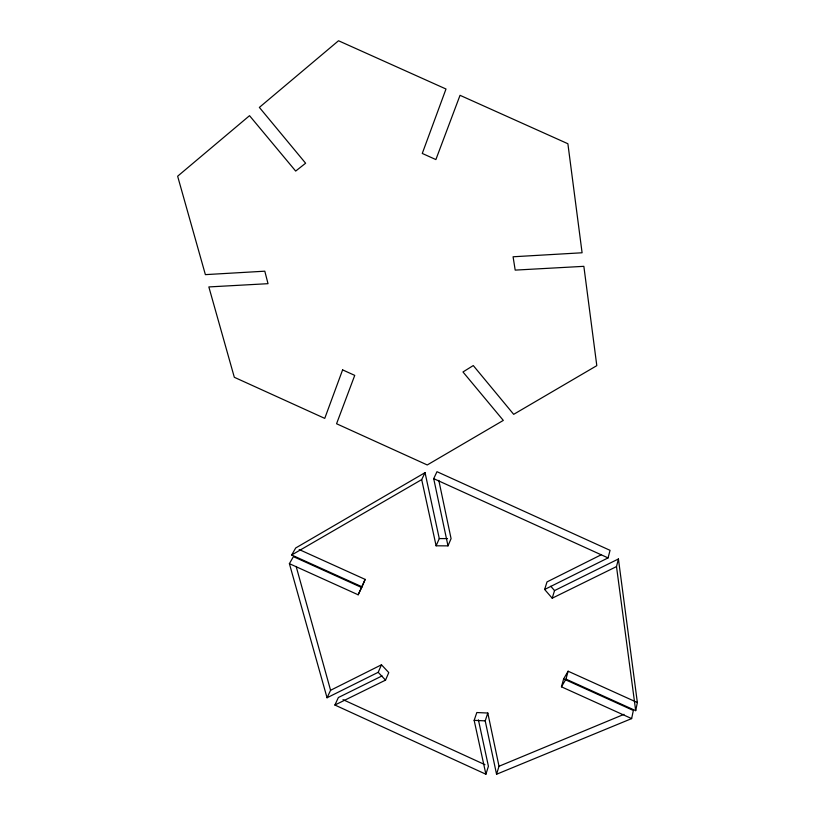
<?xml version="1.0" encoding="UTF-8"?>
<svg xmlns="http://www.w3.org/2000/svg" width="815" height="815" viewBox="0 0 815 815"><rect width="100%" height="100%" fill="white"/><g stroke="black" fill="none" stroke-linecap="round" stroke-linejoin="round"><path stroke-width="1.22" d="M637.361 702.54L568.116 671.214L565.967 679.109L635.69 710.66L637.361 702.54L618.422 558.978L554.536 590.58L552.213 598.2L544.634 589.469L547.028 581.9L601.052 554.852M382.062 675.91L338.378 697.518L334.894 705.026L485.903 774.23L474.157 720.358L476.826 712.534L487.808 713.033L485.21 720.868L496.559 774.25L631.645 718.596L633.337 710.466L563.634 678.915L568.116 671.214M635.69 710.66L616.497 566.598L618.422 558.978M544.634 589.469L608.061 557.908L610.058 550.339L436.983 471.691L433.702 478.649L447.995 545.867L436.117 545.806L421.691 479.597L425.043 472.649L439.275 538.572L436.117 545.806M631.645 718.596L561.454 686.821L563.634 678.915M496.559 774.25L499.014 766.263L487.808 713.033M485.903 774.23L488.419 766.273L478.405 719.859M365.161 579.394L361.707 587.544L293.42 556.635L289.396 563.664L358.152 594.787L365.161 579.394L299.176 549.544M447.995 545.867L451.072 538.623L438.806 480.361M334.894 705.026L385.536 680.128L388.775 672.589L381.481 664.795L330.584 690.285L327.049 697.762L289.396 563.664M327.049 697.762L378.191 672.304L381.481 664.795M358.152 594.787L361.707 587.544M361.605 586.627L291.668 554.984L295.702 547.975L425.043 472.649M561.454 686.821L565.967 679.109M291.668 554.984L421.691 479.597M552.213 598.2L616.497 566.598M499.014 766.263L623.995 714.348M439.275 538.572L447.537 538.603M474.157 720.358L485.21 720.868M433.702 478.649L608.061 557.908M342.993 699.637L484.956 764.684M378.191 672.304L385.536 680.128M550.777 586.24L554.536 590.58M296.151 566.445L330.584 690.285M342.606 369.878L324.747 418.38L234.323 377.294L208.844 286.931L268.023 283.681L264.804 271.191L205.38 274.635L177.639 176.223L249.533 115.679L295.672 171.079L305.615 163.224L259.364 107.407L338.52 40.75L445.999 89.008L422.272 153.444L435.882 159.577L460.037 95.314L567.882 143.735L582.093 252.772L513.083 256.776L515.192 270.111L583.856 266.332L596.804 365.65L513.684 414.336L473.271 365.558L462.971 371.966L503.313 420.408L427.254 464.957L336.564 423.749L354.739 375.389L342.606 369.878"/></g></svg>
